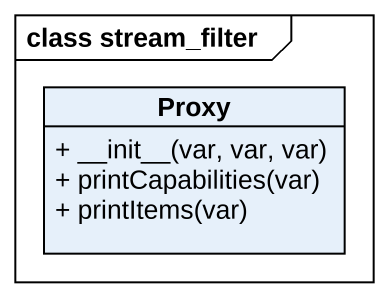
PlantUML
@startuml
mainframe class stream_filter
hide circle
hide empty members
skinparam classAttributeIconSize 0
class Proxy {
  + ~__init~__(var, var, var)
  + printCapabilities(var)
  + printItems(var)
}
@enduml
